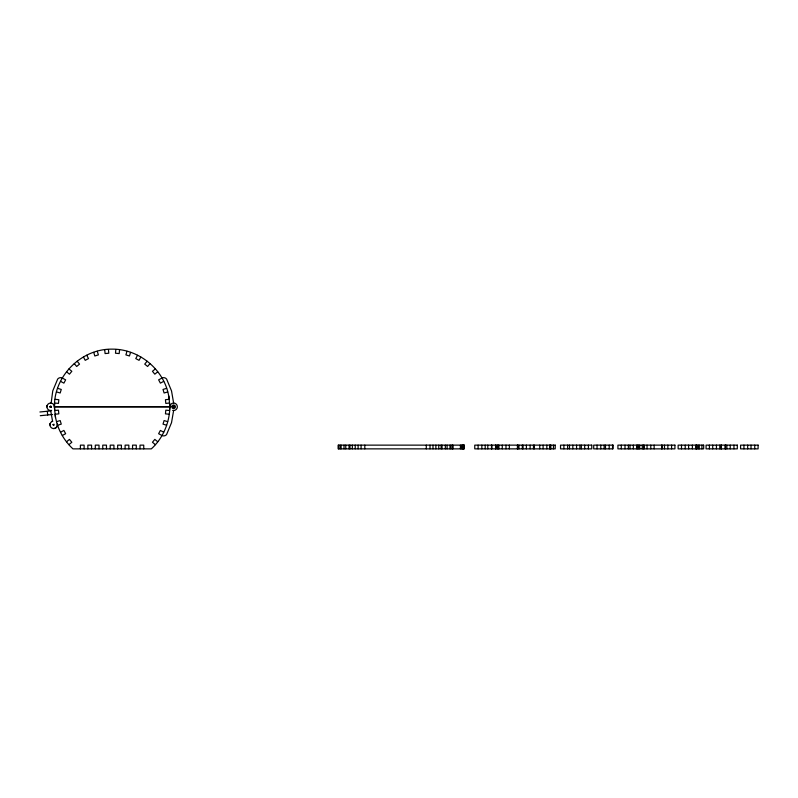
<?xml version="1.0" encoding="UTF-8"?>
<svg xmlns="http://www.w3.org/2000/svg" width="798" height="798" viewBox="0 0 798 798"><rect width="100%" height="100%" fill="white"/><g stroke="black" fill="none" stroke-linecap="round" stroke-linejoin="round"><path stroke-width="1.2" d="M54.434 406.382C54.154 375.678 81.466 348.686 112.139 349.135C140.109 348.886 166.303 371.339 169.156 399.339L165.445 399.698L165.814 403.409L169.515 403.04L169.894 406.781L169.515 410.521L165.814 410.162L165.445 413.863L169.156 414.232M115.85 349.504L115.481 353.215L119.191 353.574L119.55 349.873M169.844 407.189C169.515 422.81 162.972 438.341 151.331 448.865L72.947 448.865C63.251 439.927 56.558 427.389 55.122 414.232L58.833 413.863L58.463 410.162L54.763 410.521L54.384 406.781L54.763 403.04L58.463 403.409L58.833 399.698L55.122 399.339M51.142 403.12L52.748 390.93L57.665 379.09A3.731 3.731 0 0 1 62.364 378.092L65.645 379.848L63.89 383.14L60.598 381.384M57.286 423.858C57.945 426.132 56.05 428.596 53.685 428.556M126.972 351.329L125.894 354.891L129.456 355.978L130.533 352.407M137.525 355.29L135.77 358.581L139.052 360.337L140.817 357.045M147.101 361.235L144.737 364.117L147.62 366.481L149.984 363.599M66.573 441.753L69.456 439.389L71.82 442.272L68.937 444.636M155.341 368.935L152.458 371.299L154.822 374.182L157.705 371.818M60.598 432.187L63.89 430.431L65.645 433.713L62.364 435.479M163.67 381.384L160.388 383.14L158.632 379.848L161.914 378.092A3.731 3.731 0 0 1 166.612 379.09L171.53 390.93L173.625 403.06M51.83 421.603L52.728 421.224A3.731 3.731 0 0 0 50.015 425.474A3.731 3.731 0 0 0 54.015 428.536A3.731 3.731 0 0 0 57.416 424.825M56.618 421.643L60.179 420.566L61.266 424.127L57.695 425.214M166.583 388.357L163.011 389.444L164.099 393.005L167.66 391.928M50.653 410.511L52.568 421.294M39.9 411.987L51.022 410.89M40.269 415.698L52.628 414.481M51.621 410.381A3.731 3.731 0 0 1 46.982 407.429A3.731 3.731 0 0 1 50.334 403.07A3.731 3.731 0 0 1 54.384 406.781L169.894 406.781A3.731 3.731 0 0 1 173.944 403.07A3.731 3.731 0 0 1 177.286 407.429A3.731 3.731 0 0 1 172.657 410.381M169.894 406.781L54.384 406.781M173.625 410.511L171.53 422.641L166.612 434.481A3.731 3.731 0 0 1 161.914 435.479L158.632 433.713L160.388 430.431L163.67 432.187M50.653 403.06L51.621 403.18M167.66 421.643L164.099 420.566L163.011 424.127L166.583 425.214M57.695 388.357L61.266 389.444L60.179 393.005L56.618 391.928M68.937 368.935L71.82 371.299L69.456 374.182L66.573 371.818M157.705 441.753L154.822 439.389L152.458 442.272L155.341 444.636M77.167 361.235L79.531 364.117L76.658 366.481L74.294 363.599M86.753 355.29L88.508 358.581L85.216 360.337L83.461 357.045M97.306 351.329L98.383 354.891L94.822 355.978L93.735 352.407M168.827 395.998L169.844 406.382M108.428 349.504L108.797 353.215L105.087 353.574L104.718 349.873M54.434 407.189L55.451 417.573M47.321 411.259L47.681 414.97M754.748 445.134L754.748 448.865M751.018 445.134L751.018 448.865M747.666 445.134L747.666 448.865M743.936 445.134L743.936 448.865M733.951 445.134L733.951 448.865M730.23 445.134L730.23 448.865M726.828 445.134L726.878 448.865M725.472 445.134L725.472 448.865M725.113 445.134L725.113 448.865M721.402 445.134L721.402 448.865M721.023 445.134L721.023 448.865M719.796 445.134L719.796 448.865M716.444 445.134L716.444 448.865M712.714 445.134L712.714 448.865M709.362 445.134L709.432 448.865M701.921 445.134L701.921 448.865M699.287 445.134L699.287 448.865M698.21 445.134L698.21 448.865M696.863 445.134L696.863 448.865M696.494 445.134L696.494 448.865M695.726 445.134L695.726 448.865M692.375 445.134L692.375 448.865M688.564 445.134L688.644 448.865M685.213 445.134L685.213 448.865M681.492 445.134L681.492 448.865M671.577 445.134L671.577 448.865M667.856 445.134L667.856 448.865M664.495 445.134L664.495 448.865M662.081 445.134L662.081 448.865M661.702 445.134L661.702 448.865M654.141 445.134L654.141 448.865M650.789 445.134L650.789 448.865M647.058 445.134L647.058 448.865M644.056 445.134L644.056 448.865M643.707 445.134L643.707 448.865M642.3 445.134L642.3 448.865M639.667 445.134L639.667 448.865M638.59 445.134L638.59 448.865M637.243 445.134L637.243 448.865M636.874 445.134L636.874 448.865M633.343 445.134L633.343 448.865M629.991 445.134L629.991 448.865M628.355 445.134L628.355 448.865M625.004 445.134L625.004 448.865M621.273 445.134L621.273 448.865M612.555 445.134L612.555 448.865M609.203 445.134L609.203 448.865M605.473 445.134L605.473 448.865M604.136 445.134L604.136 448.865M600.784 445.134L600.784 448.865M597.054 445.134L597.054 448.865M588.405 445.134L588.405 448.865M584.685 445.134L584.685 448.865M581.333 445.134L581.333 448.865M579.917 445.134L579.917 448.865M576.565 445.134L576.565 448.865M572.834 445.134L572.834 448.865M569.483 445.134L569.483 448.865M567.617 445.134L567.617 448.865M563.887 445.134L563.887 448.865M553.463 445.134L553.463 448.865M550.839 445.134L550.839 448.865M550.181 445.134L550.181 448.865M549.752 445.134L549.752 448.865M546.83 445.134L546.83 448.865M543.099 445.134L543.099 448.865M539.747 445.134L539.747 448.865M534.391 445.134L534.391 448.865M533.483 445.134L533.483 448.865M530.131 445.134L530.131 448.865M526.401 445.134L526.401 448.865M523.049 445.134L523.049 448.865M522.311 445.134L522.311 448.865M518.949 445.134L518.949 448.865M517.802 445.134L517.802 448.865M517.423 445.134L517.423 448.865M509.343 445.134L509.343 448.865M505.982 445.134L505.982 448.865M502.261 445.134L502.261 448.865M498.91 445.134L498.91 448.865M498.161 445.134L498.161 448.865M497.294 445.134L497.294 448.865M495.947 445.134L495.947 448.865M495.578 445.134L495.578 448.865M491.867 445.134L491.867 448.865M491.498 445.134L491.498 448.865M487.797 445.134L487.797 448.865M485.194 445.134L485.194 448.865M481.842 445.134L481.842 448.865M478.112 445.134L478.112 448.865M464.017 445.134L464.017 448.865M463.648 445.134L463.648 448.865M463.049 445.134L463.049 448.865M462.281 445.134L462.281 448.865M461.803 445.134L461.803 448.865M460.416 445.134L460.416 448.865M452.935 445.134L452.935 448.865M452.566 445.134L452.566 448.865M451.079 445.134L451.079 448.865M449.992 445.134L449.992 448.865M447.089 445.134L447.089 448.865M445.334 445.134L445.334 448.865M442.042 445.134L442.042 448.865M441.124 445.134L441.124 448.865M438.76 445.134L438.76 448.865M435.878 445.134L435.878 448.865M432.995 445.134L432.995 448.865M430.012 445.134L430.012 448.865M426.292 445.134L426.292 448.865M364.816 445.134L364.816 448.865M361.085 445.134L361.085 448.865M358.112 445.134L358.112 448.865M355.23 445.134L355.23 448.865M352.347 445.134L352.347 448.865M349.983 445.134L349.983 448.865M349.055 445.134L349.055 448.865M345.773 445.134L345.773 448.865M344.018 445.134L344.018 448.865M341.115 445.134L341.115 448.865M340.028 445.134L340.028 448.865M338.542 445.134L338.542 448.865M143.74 448.865L143.74 445.134L140.009 445.134L140.009 448.865M136.288 448.865L136.288 445.134L132.558 445.134L132.558 448.865M128.837 448.865L128.837 445.134L125.106 445.134L125.106 448.865M121.386 448.865L121.386 445.134L117.655 445.134L117.655 448.865M113.934 448.865L113.934 445.134L110.204 445.134L110.204 448.865M106.473 448.865L106.473 445.134L102.752 445.134L102.752 448.865M99.022 448.865L99.022 445.134L95.301 445.134L95.301 448.865M91.57 448.865L91.57 445.134L87.85 445.134L87.85 448.865M84.119 448.865L84.119 445.134L80.398 445.134L80.398 448.865M171.849 406.501L171.839 406.97A1.796 1.796 0 0 0 173.326 408.576L173.794 408.586A1.796 1.796 0 0 0 173.924 405.025L173.455 405.005A1.796 1.796 0 0 0 171.849 406.501M172.967 406.681C173.685 409.045 175.151 405.105 173.046 406.441C173.495 409.304 175.091 404.776 172.967 406.681M50.005 406.621L50.932 407.399L50.892 406.152L50.075 407.11L51.301 406.96L50.324 406.202L50.324 407.369L51.272 406.501L50.025 406.551M47.052 405.823L46.932 406.781L47.052 405.823M50.094 423.858L49.965 424.825L50.094 423.858M53.057 424.596C53.636 427.219 55.212 422.98 53.057 424.596M464.147 445.134L338.172 445.134L338.172 448.865L464.147 448.865L464.147 445.134M555.218 445.134L474.76 445.134L474.76 448.865L555.218 448.865L555.218 445.134M591.767 445.134L560.535 445.134L560.535 448.865L591.767 448.865L591.767 445.134M613.054 445.134L593.702 445.134L593.702 448.865L613.054 448.865L613.054 445.134M674.928 445.134L617.921 445.134L617.921 448.865L674.928 448.865L674.928 445.134M703.676 445.134L678.14 445.134L678.14 448.865L703.676 448.865L703.676 445.134M737.312 445.134L706.08 445.134L706.08 448.865L737.312 448.865L737.312 445.134M758.1 445.134L740.584 445.134L740.584 448.865L758.1 448.865L758.1 445.134"/></g></svg>
